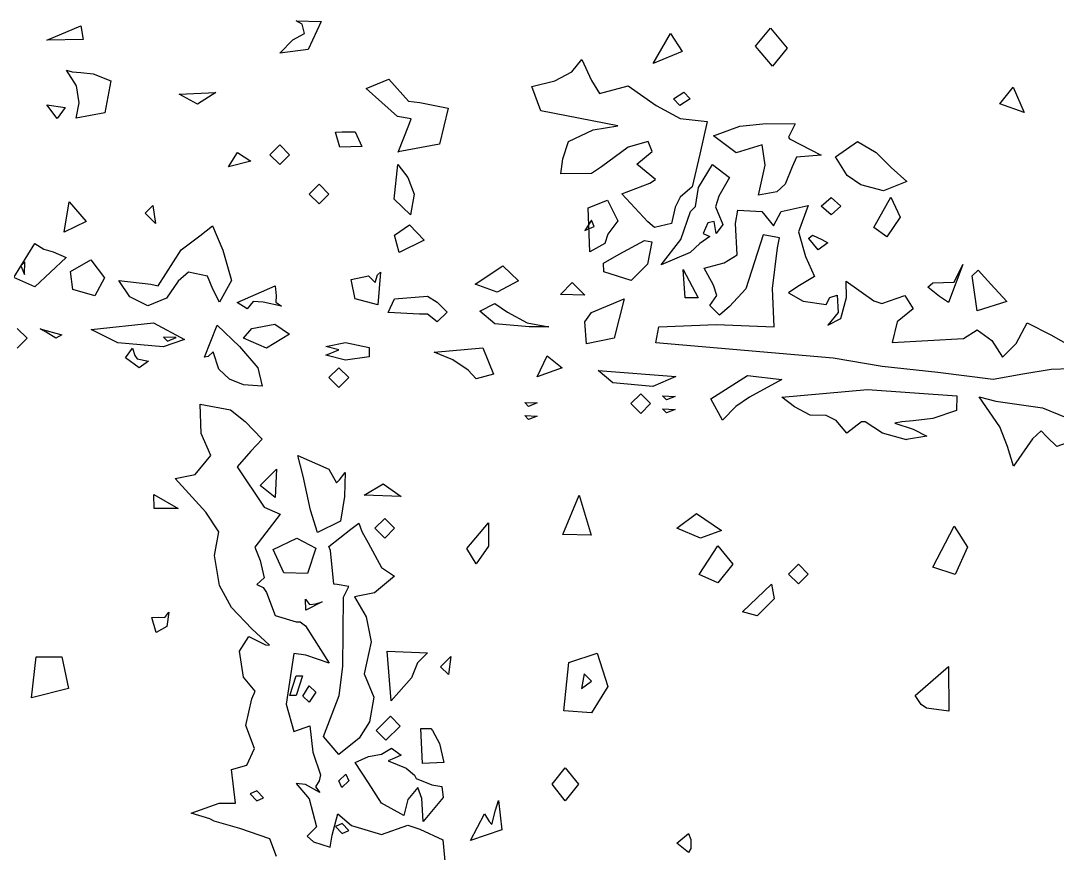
# Model space of a CAD drawing. Extents: x 0.2 to 67.3, y 0 to 43.3.
# Drawn here: x 36.41 to 41.59, y 24.58 to 28.74 of the extents above; entities that cross this region are included whole.
import ezdxf

# ---------------------------------------------------------------- set-up
doc = ezdxf.new("R2010")
doc.units = 0

msp = doc.modelspace()

# ---------------------------------------------------------------- linework, layer by layer
at = {"layer": 'Image'}
for p, q in [((36.542426, 28.642284), (36.713675, 28.714965)), ((36.713675, 28.714965), (36.724628, 28.646306)), ((37.818735, 28.723538), (37.78899, 28.739942)), ((37.78899, 28.739942), (37.913649, 28.735444)), ((37.831144, 28.675595), (37.818735, 28.723538)), ((37.913649, 28.735444), (37.849559, 28.596776)), ((40.085327, 28.613154), (40.159138, 28.703377)), ((40.159138, 28.703377), (40.243328, 28.602676)), ((36.724628, 28.646306), (36.542434, 28.642337)), ((37.771515, 28.644322), (37.831144, 28.675595)), ((39.573248, 28.52645), (39.660015, 28.676495)), ((39.660015, 28.676495), (39.718454, 28.586563)), ((36.542434, 28.642337), (36.542426, 28.642284)), ((37.849559, 28.596776), (37.70698, 28.577991)), ((37.706993, 28.577806), (37.771515, 28.644322)), ((40.169518, 28.51248), (40.085327, 28.613154)), ((40.085327, 28.613154), (40.085327, 28.613154)), ((40.243328, 28.602676), (40.169518, 28.51248)), ((37.70698, 28.577991), (37.706993, 28.577806)), ((39.166788, 28.484752), (39.215995, 28.545818)), ((39.215995, 28.545818), (39.265202, 28.440831)), ((39.718454, 28.586563), (39.573248, 28.52645)), ((36.690455, 28.414346), (36.641346, 28.492531)), ((36.641346, 28.492531), (36.670177, 28.484858)), ((39.573248, 28.52645), (39.573248, 28.52645)), ((36.670177, 28.484858), (36.712145, 28.481153)), ((36.712145, 28.481153), (36.773817, 28.47401)), ((36.773817, 28.47401), (36.862563, 28.439561)), ((36.862563, 28.439561), (36.83265, 28.279277)), ((38.139161, 28.401196), (38.251764, 28.447313)), ((38.251764, 28.447313), (38.349732, 28.338226)), ((38.966972, 28.41088), (39.081288, 28.440037)), ((39.081288, 28.440037), (39.166788, 28.484752)), ((39.265202, 28.440831), (39.304567, 28.375214)), ((36.704028, 28.329759), (36.690455, 28.414346)), ((38.29519, 28.26147), (38.139161, 28.401196)), ((39.010967, 28.288907), (38.966972, 28.41088)), ((39.304567, 28.375214), (39.448979, 28.414584)), ((39.448979, 28.414584), (39.588332, 28.316159)), ((41.305018, 28.324044), (41.373008, 28.408473)), ((41.373008, 28.408473), (41.426898, 28.280547)), ((37.204627, 28.372913), (37.387742, 28.380585)), ((37.204627, 28.372807), (37.204627, 28.372913)), ((37.295437, 28.322457), (37.204627, 28.372807)), ((37.387742, 28.380585), (37.295437, 28.322457)), ((38.349732, 28.338226), (38.406831, 28.330817)), ((39.675271, 28.3491), (39.726412, 28.381908)), ((39.706137, 28.316292), (39.675271, 28.3491)), ((39.675271, 28.3491), (39.675271, 28.3491)), ((39.757281, 28.3491), (39.706137, 28.316292)), ((39.726412, 28.381908), (39.757281, 28.3491)), ((36.542426, 28.319017), (36.635046, 28.305259)), ((36.542426, 28.318911), (36.542426, 28.319017)), ((36.594041, 28.250569), (36.542426, 28.318911)), ((36.635046, 28.305259), (36.594041, 28.250569)), ((36.689158, 28.252104), (36.704028, 28.329759)), ((38.406831, 28.330817), (38.54848, 28.303129)), ((38.54848, 28.303129), (38.505402, 28.12304)), ((39.396419, 28.215009), (39.010967, 28.288907)), ((39.588332, 28.316159), (39.708064, 28.250569)), ((41.426898, 28.280547), (41.305018, 28.324044)), ((41.305018, 28.324044), (41.305018, 28.324044)), ((36.83265, 28.279277), (36.689158, 28.252263)), ((36.689158, 28.252263), (36.689158, 28.252104)), ((38.363956, 28.249035), (38.29519, 28.26147)), ((38.352129, 28.217655), (38.363956, 28.249035)), ((39.708064, 28.250569), (39.84294, 28.236546)), ((39.84294, 28.236546), (39.805496, 28.07277)), ((37.986324, 28.182122), (38.018627, 28.184768)), ((38.007702, 28.108303), (37.986324, 28.182122)), ((38.018627, 28.184768), (38.051433, 28.184768)), ((38.051433, 28.184768), (38.084238, 28.184768)), ((38.084238, 28.184768), (38.116539, 28.110949)), ((38.299305, 28.083485), (38.352129, 28.217655)), ((39.150384, 28.135714), (39.273401, 28.194107)), ((39.273401, 28.194107), (39.396419, 28.215009)), ((39.875354, 28.164633), (40.005886, 28.212099)), ((40.005886, 28.212099), (40.138244, 28.226386)), ((40.138244, 28.226386), (40.282153, 28.223741)), ((40.282153, 28.223741), (40.24935, 28.158124)), ((39.121002, 28.048825), (39.150384, 28.135714)), ((39.548491, 28.135926), (39.447439, 28.107351)), ((39.568652, 28.086713), (39.548491, 28.135926)), ((39.987286, 28.07859), (39.875354, 28.164633)), ((40.24935, 28.158124), (40.254377, 28.149922)), ((40.254377, 28.149922), (40.413373, 28.068298)), ((40.484588, 28.059435), (40.5938, 28.135635)), ((40.5938, 28.135635), (40.688079, 28.08076)), ((37.451155, 28.008741), (37.49506, 28.080495)), ((37.49506, 28.080495), (37.562404, 28.03721)), ((37.657786, 28.069991), (37.706993, 28.119204)), ((37.706993, 28.119204), (37.7562, 28.069991)), ((38.116539, 28.110949), (38.007695, 28.108303)), ((38.007695, 28.108303), (38.007702, 28.108303)), ((38.505402, 28.12304), (38.299291, 28.083565)), ((38.299291, 28.083565), (38.299305, 28.083485)), ((39.447439, 28.107351), (39.314406, 28.009032)), ((39.490877, 28.022777), (39.568652, 28.086713)), ((40.11853, 28.118754), (39.987286, 28.07859)), ((40.133002, 28.017392), (40.11853, 28.118754)), ((40.688079, 28.08076), (40.76189, 28.006333)), ((37.562404, 28.03721), (37.451155, 28.008741)), ((37.706993, 28.020805), (37.657786, 28.069991)), ((37.657786, 28.069991), (37.657786, 28.069991)), ((37.7562, 28.069991), (37.706993, 28.020805)), ((39.111768, 27.975006), (39.121002, 28.048825)), ((39.805496, 28.07277), (39.767801, 27.909654)), ((40.289916, 28.058509), (40.267585, 28.009296)), ((40.413373, 28.068298), (40.289916, 28.058509)), ((40.541998, 27.965402), (40.484588, 28.059435)), ((37.451155, 28.008741), (37.451155, 28.008741)), ((38.278183, 27.847583), (38.297471, 28.020409)), ((38.297471, 28.020409), (38.346678, 27.956723)), ((39.265199, 27.975218), (39.111768, 27.975006)), ((39.314406, 28.009032), (39.265199, 27.975218)), ((39.585056, 27.945981), (39.490877, 28.022777)), ((39.800173, 27.905738), (39.869433, 28.02025)), ((39.869433, 28.02025), (39.954121, 27.956274)), ((40.099371, 27.86703), (40.133002, 28.017392)), ((40.267585, 28.009296), (40.233581, 27.921931)), ((40.76189, 28.006333), (40.840757, 27.936218)), ((37.854615, 27.872851), (37.903819, 27.922063)), ((37.903819, 27.922063), (37.953026, 27.872851)), ((38.346678, 27.956723), (38.379481, 27.872771)), ((39.417047, 27.875169), (39.555762, 27.927461)), ((39.555762, 27.927461), (39.585056, 27.945981)), ((39.954121, 27.956274), (39.900701, 27.8624)), ((40.233581, 27.921931), (40.191936, 27.885021)), ((40.610202, 27.918571), (40.541998, 27.965402)), ((40.840757, 27.936218), (40.725018, 27.889599)), ((37.903819, 27.823665), (37.854615, 27.872851)), ((37.854615, 27.872851), (37.854615, 27.872851)), ((37.953026, 27.872851), (37.903819, 27.823665)), ((38.379481, 27.872771), (38.360193, 27.768896)), ((39.481557, 27.804006), (39.417047, 27.875169)), ((39.767801, 27.909654), (39.707376, 27.857558)), ((39.784245, 27.810621), (39.800173, 27.905738)), ((40.191936, 27.885021), (40.099363, 27.86703)), ((40.725018, 27.889599), (40.610202, 27.918571)), ((40.610202, 27.918571), (40.610202, 27.918571)), ((36.629908, 27.682033), (36.654038, 27.834804)), ((36.654038, 27.834804), (36.739255, 27.736696)), ((38.360193, 27.768896), (38.27818, 27.847583)), ((38.27818, 27.847583), (38.278183, 27.847583)), ((39.248282, 27.803689), (39.34571, 27.843452)), ((39.34571, 27.843452), (39.396435, 27.739686)), ((39.707376, 27.857558), (39.68359, 27.808054)), ((39.900701, 27.8624), (39.884297, 27.809615)), ((40.099363, 27.86703), (40.099371, 27.86703)), ((40.413373, 27.812632), (40.46258, 27.856367)), ((40.46258, 27.856367), (40.511787, 27.812632)), ((40.67581, 27.70664), (40.761332, 27.856923)), ((40.761332, 27.856923), (40.80703, 27.758524)), ((37.034497, 27.777151), (37.073455, 27.816098)), ((37.034505, 27.777151), (37.034497, 27.777151)), ((37.086446, 27.725213), (37.034505, 27.777151)), ((37.073455, 27.816098), (37.086446, 27.725213)), ((39.257013, 27.584349), (39.248282, 27.803689)), ((39.545636, 27.734421), (39.481557, 27.804006)), ((39.68359, 27.808054), (39.665386, 27.725769)), ((39.710593, 27.646606), (39.758977, 27.78575)), ((39.758977, 27.78575), (39.784245, 27.810621)), ((39.884297, 27.809615), (39.921315, 27.721139)), ((39.983846, 27.726616), (39.996414, 27.792232)), ((39.996414, 27.792232), (40.11658, 27.785882)), ((40.11658, 27.785882), (40.174754, 27.714048)), ((40.174754, 27.714048), (40.213206, 27.785882)), ((40.213206, 27.785882), (40.347558, 27.816733)), ((40.347558, 27.816733), (40.299621, 27.684203)), ((40.46258, 27.768896), (40.413373, 27.812632)), ((40.413373, 27.812632), (40.413373, 27.812632)), ((40.511787, 27.812632), (40.46258, 27.768896)), ((36.739255, 27.736696), (36.629908, 27.682033)), ((37.307349, 27.66383), (37.370486, 27.714905)), ((37.370486, 27.714905), (37.422638, 27.592366)), ((38.281062, 27.667137), (38.354872, 27.719075)), ((38.354872, 27.719075), (38.428683, 27.643431)), ((39.264845, 27.741935), (39.232418, 27.691029)), ((39.27773, 27.711058), (39.264845, 27.741935)), ((39.396435, 27.739686), (39.346469, 27.672323)), ((39.545647, 27.734421), (39.545636, 27.734421)), ((39.579177, 27.705661), (39.545647, 27.734421)), ((39.665386, 27.725769), (39.579177, 27.705661)), ((39.845599, 27.729129), (39.822898, 27.675736)), ((39.877868, 27.735479), (39.845599, 27.729129)), ((39.887975, 27.676133), (39.877868, 27.735479)), ((39.921315, 27.721139), (39.887975, 27.676133)), ((39.993477, 27.569162), (39.983846, 27.726616)), ((40.80703, 27.758524), (40.741419, 27.660099)), ((36.629908, 27.682033), (36.629908, 27.682033)), ((37.21493, 27.594747), (37.307349, 27.66383)), ((38.30408, 27.581704), (38.281062, 27.667137)), ((39.232418, 27.691029), (39.277741, 27.711138)), ((39.277741, 27.711138), (39.27773, 27.711058)), ((39.346469, 27.672323), (39.331229, 27.626603)), ((39.822898, 27.675736), (39.855704, 27.661184)), ((40.122022, 27.669201), (40.036125, 27.398559)), ((40.204022, 27.654649), (40.122022, 27.669201)), ((40.299621, 27.684203), (40.333948, 27.561489)), ((40.350355, 27.65195), (40.369563, 27.66809)), ((40.369563, 27.66809), (40.416183, 27.645336)), ((40.741419, 27.660099), (40.67581, 27.70664)), ((40.67581, 27.70664), (40.67581, 27.70664)), ((36.378411, 27.455841), (36.48227, 27.62663)), ((36.48227, 27.62663), (36.527922, 27.596891)), ((38.428683, 27.643431), (38.304067, 27.581704)), ((39.331229, 27.626603), (39.257024, 27.584349)), ((39.403791, 27.573184), (39.529153, 27.640944)), ((39.529153, 27.640944), (39.566726, 27.634065)), ((39.566726, 27.634065), (39.544316, 27.522569)), ((39.612716, 27.519712), (39.710593, 27.646606)), ((39.806496, 27.626445), (39.757289, 27.581069)), ((39.855704, 27.661184), (39.806496, 27.626445)), ((40.194894, 27.604511), (40.204022, 27.654649)), ((40.35036, 27.651844), (40.350355, 27.65195)), ((40.396977, 27.59443), (40.35036, 27.651844)), ((40.446184, 27.629196), (40.396977, 27.59443)), ((40.416183, 27.645336), (40.446184, 27.629196)), ((36.527922, 27.596891), (36.575192, 27.584455)), ((36.575192, 27.584455), (36.640343, 27.55678)), ((37.098905, 27.414328), (37.21493, 27.594747)), ((37.422638, 27.592366), (37.466466, 27.440496)), ((38.304067, 27.581704), (38.30408, 27.581704)), ((39.257024, 27.584349), (39.257013, 27.584349)), ((39.324434, 27.528311), (39.403791, 27.573184)), ((39.757289, 27.581069), (39.612721, 27.519527)), ((39.927866, 27.529792), (39.993477, 27.569162)), ((40.169705, 27.401311), (40.194894, 27.604511)), ((40.333948, 27.561489), (40.379366, 27.461847)), ((36.433624, 27.53437), (36.413807, 27.514526)), ((36.413807, 27.514526), (36.431031, 27.471478)), ((36.431031, 27.471478), (36.433677, 27.534343)), ((36.433677, 27.534343), (36.433624, 27.53437)), ((36.640343, 27.55678), (36.483395, 27.409936)), ((36.660819, 27.486295), (36.763337, 27.544728)), ((36.763337, 27.544728), (36.831647, 27.454413)), ((38.683082, 27.422504), (38.822134, 27.514764)), ((38.822134, 27.514764), (38.899652, 27.439371)), ((39.326286, 27.484575), (39.324434, 27.528311)), ((39.544316, 27.522569), (39.463687, 27.440919)), ((39.612721, 27.519527), (39.612716, 27.519712)), ((39.828349, 27.502974), (39.927866, 27.529792)), ((41.120273, 27.520982), (41.04951, 27.331223)), ((41.102281, 27.484311), (41.120273, 27.520982)), ((36.483395, 27.409936), (36.378411, 27.455974)), ((36.673651, 27.396575), (36.660819, 27.486295)), ((37.25041, 27.483385), (37.19852, 27.437982)), ((37.345753, 27.463541), (37.25041, 27.483385)), ((37.372052, 27.397924), (37.345753, 27.463541)), ((38.063141, 27.446819), (38.149852, 27.463752)), ((38.149852, 27.463752), (38.184592, 27.430944)), ((38.184592, 27.430944), (38.195916, 27.468832)), ((38.195916, 27.468832), (38.210389, 27.483385)), ((38.210389, 27.483385), (38.196366, 27.31974)), ((39.463687, 27.440919), (39.326268, 27.484681)), ((39.326268, 27.484681), (39.326286, 27.484575)), ((39.732683, 27.354771), (39.723317, 27.495238)), ((39.723317, 27.495238), (39.798371, 27.35403)), ((39.874444, 27.417318), (39.828349, 27.502974)), ((40.379366, 27.461847), (40.296039, 27.411286)), ((41.077675, 27.433511), (41.102281, 27.484311)), ((41.167882, 27.463594), (41.197417, 27.492036)), ((41.192488, 27.289392), (41.167882, 27.463594)), ((41.197417, 27.492036), (41.261327, 27.422583)), ((36.831647, 27.454413), (36.78244, 27.364693)), ((36.958298, 27.358766), (36.903283, 27.44158)), ((36.903283, 27.44158), (37.063088, 27.42253)), ((37.063088, 27.42253), (37.098905, 27.414328)), ((37.19852, 27.437982), (37.141114, 27.352442)), ((37.466466, 27.440496), (37.405993, 27.332334)), ((37.493766, 27.331223), (37.684038, 27.415149)), ((37.684038, 27.415149), (37.689674, 27.363925)), ((38.084598, 27.348421), (38.063141, 27.446819)), ((38.794054, 27.382155), (38.683082, 27.422504)), ((38.683082, 27.422504), (38.683082, 27.422504)), ((38.899652, 27.439371), (38.794054, 27.382155)), ((39.109725, 27.371704), (39.168844, 27.430812)), ((39.168844, 27.430812), (39.232412, 27.367233)), ((39.890848, 27.365751), (39.874444, 27.417318)), ((40.296039, 27.411286), (40.249345, 27.378689)), ((40.539301, 27.355512), (40.537979, 27.437717)), ((40.537979, 27.437717), (40.675757, 27.338578)), ((40.946452, 27.407052), (40.971059, 27.429806)), ((41.003864, 27.36165), (40.946452, 27.407052)), ((40.971059, 27.429806), (41.077675, 27.433511)), ((41.261327, 27.422583), (41.340268, 27.336753)), ((36.78244, 27.364693), (36.673646, 27.396575)), ((36.673646, 27.396575), (36.673651, 27.396575)), ((36.958292, 27.358634), (36.958298, 27.358766)), ((37.048504, 27.31503), (36.958292, 27.358634)), ((37.141114, 27.352442), (37.048504, 27.31503)), ((37.405993, 27.332334), (37.372052, 27.397924)), ((37.689674, 27.363925), (37.687822, 27.33289)), ((38.280956, 27.348844), (38.445103, 27.363396)), ((38.445103, 27.363396), (38.494308, 27.332493)), ((39.232412, 27.367233), (39.109725, 27.37173)), ((39.109725, 27.37173), (39.109725, 27.371704)), ((39.732673, 27.35403), (39.732683, 27.354771)), ((39.798371, 27.35403), (39.732673, 27.35403)), ((39.855701, 27.316565), (39.890848, 27.365751)), ((40.036125, 27.398559), (39.954115, 27.311009)), ((40.177775, 27.209171), (40.169705, 27.401311)), ((40.249345, 27.378689), (40.323156, 27.337705)), ((40.437596, 27.32183), (40.456064, 27.355644)), ((40.456064, 27.355644), (40.492206, 27.367285)), ((40.492206, 27.367285), (40.498344, 27.28164)), ((40.511671, 27.250631), (40.539301, 27.355512)), ((40.715122, 27.326143), (40.831094, 27.365486)), ((40.831094, 27.365486), (40.872586, 27.299896)), ((41.003862, 27.361623), (41.003864, 27.36165)), ((41.04951, 27.331223), (41.003862, 27.361623)), ((37.493729, 27.331117), (37.493766, 27.331223)), ((37.54487, 27.299473), (37.493729, 27.331117)), ((37.573718, 27.335536), (37.54487, 27.299473)), ((37.623798, 27.33289), (37.573718, 27.335536)), ((37.715235, 27.313311), (37.623798, 27.33289)), ((37.687822, 27.33289), (37.715235, 27.313311)), ((38.196366, 27.31974), (38.084582, 27.348632)), ((38.084582, 27.348632), (38.084598, 27.348421)), ((38.248275, 27.281375), (38.280956, 27.348844)), ((38.494308, 27.332493), (38.543515, 27.28328)), ((38.707538, 27.287778), (38.781348, 27.326513)), ((38.781348, 27.326513), (38.845666, 27.283227)), ((39.265218, 27.281137), (39.428487, 27.349426)), ((39.428487, 27.349426), (39.378004, 27.153106)), ((39.904908, 27.267352), (39.855701, 27.316565)), ((39.954115, 27.311009), (39.904908, 27.267352)), ((40.323156, 27.337705), (40.437596, 27.32183)), ((40.675757, 27.338578), (40.715122, 27.326143)), ((40.872586, 27.299896), (40.792931, 27.23428)), ((41.340268, 27.336753), (41.192485, 27.289392)), ((38.405736, 27.273438), (38.248275, 27.281375)), ((38.248275, 27.281375), (38.248275, 27.281375)), ((38.445103, 27.273438), (38.405736, 27.273438)), ((38.494308, 27.234068), (38.445103, 27.273438)), ((38.543515, 27.28328), (38.494308, 27.234068)), ((38.781348, 27.224358), (38.707538, 27.287778)), ((38.845666, 27.283227), (38.94408, 27.230126)), ((39.232412, 27.234147), (39.265218, 27.281137)), ((40.498344, 27.28164), (40.446176, 27.217426)), ((40.446176, 27.217426), (40.511671, 27.250631)), ((41.192485, 27.289392), (41.192488, 27.289392)), ((36.394812, 27.201551), (36.444017, 27.152338)), ((36.538994, 27.183003), (36.509628, 27.199672)), ((36.509628, 27.199672), (36.617546, 27.168795)), ((36.763861, 27.196418), (37.075508, 27.228618)), ((36.898444, 27.129372), (36.763861, 27.196418)), ((37.075508, 27.228618), (37.231243, 27.14663)), ((37.331476, 27.058517), (37.394571, 27.217823)), ((37.394571, 27.217823), (37.505482, 27.111222)), ((37.526572, 27.152127), (37.567577, 27.201789)), ((37.567577, 27.201789), (37.682395, 27.221897)), ((37.682395, 27.221897), (37.756206, 27.172235)), ((38.781348, 27.224173), (38.781348, 27.224358)), ((38.953571, 27.209885), (38.781348, 27.224173)), ((38.94408, 27.230126), (39.051985, 27.209753)), ((39.051985, 27.209753), (38.953571, 27.209885)), ((39.240614, 27.124663), (39.232412, 27.234147)), ((39.586908, 27.129187), (39.600793, 27.209224)), ((39.600793, 27.209224), (39.887554, 27.221871)), ((39.887554, 27.221871), (40.177775, 27.209171)), ((40.792931, 27.23428), (40.767002, 27.131489)), ((41.387232, 27.126488), (41.442608, 27.229716)), ((41.442608, 27.229716), (41.5611, 27.169272)), ((36.444017, 27.152338), (36.394812, 27.103152)), ((36.587172, 27.152127), (36.538994, 27.183003)), ((36.617546, 27.168795), (36.587172, 27.152127)), ((36.587172, 27.152127), (36.587172, 27.152127)), ((37.231243, 27.14663), (37.124715, 27.110164)), ((37.189641, 27.155566), (37.126765, 27.158212)), ((37.126765, 27.158212), (37.146583, 27.138368)), ((37.146583, 27.138368), (37.189638, 27.155566)), ((37.189638, 27.155566), (37.189641, 27.155566)), ((37.526572, 27.151994), (37.526572, 27.152127)), ((37.641387, 27.102808), (37.526572, 27.151994)), ((37.756206, 27.172235), (37.641387, 27.102808)), ((39.378004, 27.153106), (39.240614, 27.124663)), ((40.767002, 27.131489), (41.124001, 27.151597)), ((41.124001, 27.151597), (41.19243, 27.194883)), ((41.19243, 27.194883), (41.266241, 27.141755)), ((41.5611, 27.169272), (41.724853, 27.074895)), ((37.124715, 27.110164), (36.898444, 27.129478)), ((36.898444, 27.129478), (36.898444, 27.129372)), ((36.936088, 27.05394), (36.970831, 27.103152)), ((36.970831, 27.103152), (36.982155, 27.065264)), ((37.505482, 27.111222), (37.596922, 27.004595)), ((37.93663, 27.11109), (38.035044, 27.131463)), ((38.002239, 27.094156), (37.93663, 27.11109)), ((37.93663, 27.068227), (38.002239, 27.094156)), ((38.035044, 27.131463), (38.154348, 27.106327)), ((38.154348, 27.106327), (38.154348, 27.06021)), ((38.477906, 27.083018), (38.721804, 27.10392)), ((38.721804, 27.10392), (38.775832, 26.971893)), ((39.240614, 27.124663), (39.240614, 27.124663)), ((40.471925, 27.05312), (39.586908, 27.129187)), ((41.266241, 27.141755), (41.318131, 27.057459)), ((41.318131, 27.057459), (41.387232, 27.126488)), ((36.936078, 27.053887), (36.936088, 27.05394)), ((37.003623, 27.004674), (36.936078, 27.053887)), ((36.982155, 27.065264), (36.994352, 27.049389)), ((36.994352, 27.049389), (37.050566, 27.038012)), ((37.349256, 27.061692), (37.331476, 27.058517)), ((37.373624, 27.084182), (37.349256, 27.061692)), ((37.40295, 26.997372), (37.373624, 27.084182)), ((37.93663, 27.068148), (37.93663, 27.068227)), ((38.035044, 27.042219), (37.93663, 27.068148)), ((38.154348, 27.06021), (38.035044, 27.042219)), ((38.571582, 27.043833), (38.477906, 27.083018)), ((38.648319, 26.992821), (38.571582, 27.043833)), ((38.99298, 26.959854), (39.043786, 27.064417)), ((39.043786, 27.064417), (39.117596, 27.005177)), ((40.717961, 27.010654), (40.471925, 27.05312)), ((37.050566, 27.038012), (37.003623, 27.004674)), ((37.455782, 26.947207), (37.40295, 26.997372)), ((37.596922, 27.004595), (37.618432, 26.912732)), ((37.953032, 26.955462), (38.002239, 27.004674)), ((38.002239, 27.004674), (38.051446, 26.955462)), ((38.648319, 26.992768), (38.648319, 26.992821)), ((38.688546, 26.949932), (38.648319, 26.992768)), ((39.117596, 27.005177), (38.99298, 26.959854)), ((39.371832, 26.929533), (39.298021, 26.991101)), ((39.298021, 26.991101), (39.685881, 26.961389)), ((40.995657, 26.981338), (40.717961, 27.010654)), ((41.562928, 26.996631), (41.42076, 26.972025)), ((41.656334, 26.999277), (41.562928, 26.996631)), ((37.526572, 26.919585), (37.455782, 26.947207)), ((38.002239, 26.90625), (37.953032, 26.955462)), ((37.953032, 26.955462), (37.953032, 26.955462)), ((38.051446, 26.955462), (38.002239, 26.90625)), ((38.775832, 26.971893), (38.688546, 26.949932)), ((38.99298, 26.959854), (38.99298, 26.959854)), ((39.685881, 26.961389), (39.571065, 26.910853)), ((39.861823, 26.849973), (40.044327, 26.966495)), ((40.044327, 26.966495), (40.216553, 26.945858)), ((40.216553, 26.945858), (40.054104, 26.857619)), ((41.272858, 26.945672), (40.995657, 26.981338)), ((41.42076, 26.972025), (41.2728, 26.945831)), ((41.2728, 26.945831), (41.272858, 26.945672)), ((37.526579, 26.919611), (37.526572, 26.919585)), ((37.618432, 26.912732), (37.526579, 26.919611)), ((39.571065, 26.910853), (39.371832, 26.929639)), ((39.371832, 26.929639), (39.371832, 26.929533)), ((40.216547, 26.858201), (40.643751, 26.895719)), ((40.643751, 26.895719), (41.090666, 26.864763)), ((39.462044, 26.825631), (39.511251, 26.874844)), ((39.511251, 26.874844), (39.560458, 26.825631)), ((39.619918, 26.864498), (39.682791, 26.861853)), ((39.639735, 26.844655), (39.619918, 26.864498)), ((39.619918, 26.864498), (39.619918, 26.864498)), ((39.682791, 26.861853), (39.639735, 26.844655)), ((39.861823, 26.84992), (39.861823, 26.849973)), ((39.91923, 26.743293), (39.861823, 26.84992)), ((40.054104, 26.857619), (39.986918, 26.811106)), ((40.27942, 26.809412), (40.216547, 26.858201)), ((41.090666, 26.864763), (41.089608, 26.790759)), ((41.306177, 26.710194), (41.202799, 26.859127)), ((41.202799, 26.859127), (41.286381, 26.838225)), ((41.286381, 26.838225), (41.519076, 26.805179)), ((37.313468, 26.67675), (37.308732, 26.823435)), ((37.308732, 26.823435), (37.461095, 26.794887)), ((37.461095, 26.794887), (37.534906, 26.73644)), ((38.93102, 26.831637), (38.993896, 26.828991)), ((38.950838, 26.811793), (38.93102, 26.831637)), ((38.93102, 26.831637), (38.93102, 26.831637)), ((38.993896, 26.828991), (38.950838, 26.811793)), ((39.511251, 26.776419), (39.462044, 26.825631)), ((39.462044, 26.825631), (39.462044, 26.825631)), ((39.560458, 26.825631), (39.511251, 26.776419)), ((39.619918, 26.798829), (39.682791, 26.796183)), ((39.639735, 26.778985), (39.619918, 26.798829)), ((39.619918, 26.798829), (39.619918, 26.798829)), ((39.682791, 26.796183), (39.639735, 26.778985)), ((39.986918, 26.811106), (39.91923, 26.743293)), ((40.357149, 26.768402), (40.27942, 26.809412)), ((41.089608, 26.790759), (40.970738, 26.75086)), ((41.519076, 26.805179), (41.681308, 26.73726)), ((37.534906, 26.73644), (37.619797, 26.647567)), ((38.93102, 26.765756), (38.993896, 26.76311)), ((38.950838, 26.745912), (38.93102, 26.765756)), ((38.93102, 26.765756), (38.93102, 26.765756)), ((38.993896, 26.76311), (38.950838, 26.745912)), ((40.43831, 26.765756), (40.357149, 26.768402)), ((40.487975, 26.74115), (40.43831, 26.765756)), ((40.540767, 26.677491), (40.487975, 26.74115)), ((40.614009, 26.734906), (40.540767, 26.677491)), ((40.632821, 26.734906), (40.614009, 26.734906)), ((40.719228, 26.676988), (40.632821, 26.734906)), ((40.815293, 26.733662), (40.781453, 26.728106)), ((40.872702, 26.739218), (40.815293, 26.733662)), ((40.970738, 26.75086), (40.872702, 26.739218)), ((40.781453, 26.728106), (40.872083, 26.698287)), ((40.872083, 26.698287), (40.941192, 26.662516)), ((41.34339, 26.611795), (41.306177, 26.710194)), ((41.511702, 26.688895), (41.469377, 26.649551)), ((41.53996, 26.659182), (41.511702, 26.688895)), ((37.362676, 26.566499), (37.313468, 26.67675)), ((37.619797, 26.647567), (37.562391, 26.58711)), ((40.839839, 26.644736), (40.719228, 26.676988)), ((40.839897, 26.645318), (40.839839, 26.644736)), ((40.941192, 26.662516), (40.839897, 26.645318)), ((41.469377, 26.649551), (41.373508, 26.513238)), ((41.590839, 26.611663), (41.53996, 26.659182)), ((41.660406, 26.636269), (41.590839, 26.611663)), ((37.562391, 26.58711), (37.493898, 26.509216)), ((41.343393, 26.611663), (41.34339, 26.611795)), ((41.373508, 26.513238), (41.343393, 26.611663)), ((37.28451, 26.471169), (37.362676, 26.566499)), ((37.823238, 26.462465), (37.797415, 26.566472)), ((37.797415, 26.566472), (37.953024, 26.497654)), ((37.185106, 26.451855), (37.28451, 26.471169)), ((37.493898, 26.509216), (37.629854, 26.307631)), ((37.608391, 26.415422), (37.689989, 26.497019)), ((37.689989, 26.497019), (37.684829, 26.355917)), ((37.953024, 26.497654), (37.990896, 26.42918)), ((38.005369, 26.443732), (38.033105, 26.481594)), ((38.033105, 26.481594), (38.030988, 26.361209)), ((37.337162, 26.28321), (37.185106, 26.451855)), ((37.861415, 26.292311), (37.823238, 26.462465)), ((37.990896, 26.42918), (38.005369, 26.443732)), ((38.128374, 26.367029), (38.223671, 26.424497)), ((38.223671, 26.424497), (38.313881, 26.361791)), ((37.078627, 26.301386), (37.078363, 26.371051)), ((37.078363, 26.371051), (37.198647, 26.301016)), ((37.608399, 26.415422), (37.608391, 26.415422)), ((37.684829, 26.355917), (37.608399, 26.415422)), ((38.313881, 26.361791), (38.128374, 26.367082)), ((38.128374, 26.367082), (38.128374, 26.367029)), ((39.121351, 26.171106), (39.203374, 26.367003)), ((39.203374, 26.367003), (39.263726, 26.168354)), ((38.030988, 26.361209), (38.010219, 26.23741)), ((37.078749, 26.301016), (37.078627, 26.301386)), ((37.198647, 26.301016), (37.078749, 26.301016)), ((37.402958, 26.184785), (37.337162, 26.28321)), ((37.709054, 26.273499), (37.58306, 26.1084)), ((37.629854, 26.307631), (37.709054, 26.273499)), ((37.89548, 26.180604), (37.861415, 26.292311)), ((39.691675, 26.202565), (39.789344, 26.276704)), ((39.789344, 26.276704), (39.913891, 26.190923)), ((38.010219, 26.23741), (37.89544, 26.180684)), ((38.062516, 26.198225), (38.101587, 26.227065)), ((38.101587, 26.227065), (38.117198, 26.186055)), ((38.182663, 26.202565), (38.23187, 26.251777)), ((38.23187, 26.251777), (38.281078, 26.202565)), ((38.641937, 26.100356), (38.750816, 26.228785)), ((38.750816, 26.228785), (38.750022, 26.112395)), ((40.97026, 26.007064), (41.077998, 26.213333)), ((41.077998, 26.213333), (41.144567, 26.107209)), ((37.380972, 26.065828), (37.402958, 26.184785)), ((37.89544, 26.180684), (37.89548, 26.180604)), ((37.953056, 26.110596), (38.062516, 26.198225)), ((38.117198, 26.186055), (38.148162, 26.128667)), ((38.23187, 26.153379), (38.182663, 26.202565)), ((38.182663, 26.202565), (38.182663, 26.202565)), ((38.281078, 26.202565), (38.23187, 26.153379)), ((39.121351, 26.171), (39.121351, 26.171106)), ((39.263726, 26.168354), (39.121351, 26.171)), ((39.691675, 26.202485), (39.691675, 26.202565)), ((39.809227, 26.152267), (39.691675, 26.202485)), ((39.913891, 26.190923), (39.809227, 26.152267)), ((37.58306, 26.1084), (37.609095, 26.041116)), ((37.674796, 26.096169), (37.792528, 26.153273)), ((37.792528, 26.153273), (37.886538, 26.103432)), ((37.961258, 26.090223), (37.953056, 26.110596)), ((38.148162, 26.128667), (38.215485, 26.005636)), ((38.750022, 26.112395), (38.688086, 26.0241)), ((39.802845, 25.970578), (39.896566, 26.114617)), ((39.896566, 26.114617), (39.970525, 26.022093)), ((37.406636, 25.915889), (37.380972, 26.065828)), ((37.728178, 25.97878), (37.674796, 26.096169)), ((37.886538, 26.103432), (37.845002, 25.976558)), ((37.977662, 25.923535), (37.961258, 26.090223)), ((38.642046, 26.100489), (38.641937, 26.100356)), ((38.688086, 26.0241), (38.642046, 26.100489)), ((41.144567, 26.107209), (41.08157, 25.97169)), ((37.609095, 26.041116), (37.628912, 25.955047)), ((38.215485, 26.005636), (38.281093, 25.962747)), ((39.970525, 26.022093), (39.896566, 25.929594)), ((40.249363, 25.973224), (40.298571, 26.022437)), ((40.298571, 26.022437), (40.347778, 25.973224)), ((41.08157, 25.97169), (40.97026, 26.007064)), ((40.97026, 26.007064), (40.97026, 26.007064)), ((37.628912, 25.955047), (37.592334, 25.920308)), ((37.845002, 25.976558), (37.728178, 25.979204)), ((37.728178, 25.979204), (37.728178, 25.97878)), ((38.281093, 25.962747), (38.180589, 25.878927)), ((39.896566, 25.929594), (39.802845, 25.970578)), ((39.802845, 25.970578), (39.802845, 25.970578)), ((40.298571, 25.924038), (40.249363, 25.973224)), ((40.249363, 25.973224), (40.249363, 25.973224)), ((40.347778, 25.973224), (40.298571, 25.924038)), ((37.466159, 25.805478), (37.406636, 25.915889)), ((37.592334, 25.920308), (37.624764, 25.905755)), ((37.624764, 25.905755), (37.640056, 25.881149)), ((37.994066, 25.92089), (37.977662, 25.923535)), ((38.051475, 25.9111), (37.994066, 25.92089)), ((38.024935, 25.857892), (38.051475, 25.9111)), ((40.019732, 25.783889), (40.164017, 25.922477)), ((40.164017, 25.922477), (40.177828, 25.848658)), ((37.640056, 25.881149), (37.684263, 25.765791)), ((38.022554, 25.511103), (38.024935, 25.857892)), ((38.180589, 25.878927), (38.080084, 25.858818)), ((38.080084, 25.858818), (38.139274, 25.758621)), ((40.177828, 25.848658), (40.093537, 25.764362)), ((37.568111, 25.699381), (37.466159, 25.805478)), ((37.837205, 25.792884), (37.834824, 25.848103)), ((37.834824, 25.848103), (37.855012, 25.821327)), ((37.919615, 25.834027), (37.837089, 25.792726)), ((37.855012, 25.821327), (37.887315, 25.823973)), ((37.887315, 25.823973), (37.919615, 25.834027)), ((37.067824, 25.75579), (37.100127, 25.758436)), ((37.090102, 25.681072), (37.067824, 25.75579)), ((37.100127, 25.758436), (37.13243, 25.75579)), ((37.13243, 25.75579), (37.152353, 25.782857)), ((37.152353, 25.782857), (37.142326, 25.710864)), ((37.684263, 25.765791), (37.788585, 25.734914)), ((37.837089, 25.792726), (37.837205, 25.792884)), ((38.139274, 25.758621), (38.163087, 25.635193)), ((40.093537, 25.764362), (40.019727, 25.783941)), ((40.019727, 25.783941), (40.019732, 25.783889)), ((37.142326, 25.710864), (37.090113, 25.681072)), ((37.655333, 25.617122), (37.568111, 25.699381)), ((37.788585, 25.734914), (37.808667, 25.734914)), ((37.808667, 25.734914), (37.836202, 25.713748)), ((37.836202, 25.713748), (37.95318, 25.527455)), ((37.090113, 25.681072), (37.090102, 25.681072)), ((37.506037, 25.586959), (37.552958, 25.660778)), ((37.552958, 25.660778), (37.636204, 25.619768)), ((37.636204, 25.619768), (37.655333, 25.617122)), ((38.163087, 25.635193), (38.12863, 25.473691)), ((36.466028, 25.354894), (36.489205, 25.559205)), ((36.489205, 25.559205), (36.617776, 25.558765)), ((36.617776, 25.558765), (36.651318, 25.401778)), ((37.526251, 25.458134), (37.506037, 25.586959)), ((37.77705, 25.575953), (37.738939, 25.322588)), ((37.836668, 25.567751), (37.77705, 25.575953)), ((37.95318, 25.527455), (37.836668, 25.567751)), ((38.264406, 25.338754), (38.243769, 25.587356)), ((38.243769, 25.587356), (38.445238, 25.579154)), ((38.445238, 25.579154), (38.395404, 25.529942)), ((38.510717, 25.509939), (38.56266, 25.561877)), ((38.56266, 25.561877), (38.549669, 25.470993)), ((39.152024, 25.531397), (39.292429, 25.577944)), ((39.292429, 25.577944), (39.347376, 25.411488)), ((38.004588, 25.365821), (38.022554, 25.511103)), ((38.395404, 25.529942), (38.36471, 25.453715)), ((38.549669, 25.470993), (38.510712, 25.509939)), ((38.510712, 25.509939), (38.510717, 25.509939)), ((39.125936, 25.289489), (39.152024, 25.531397)), ((40.881873, 25.365318), (41.048478, 25.510998)), ((41.048478, 25.510998), (41.050595, 25.287584)), ((37.584108, 25.387808), (37.526251, 25.458134)), ((37.757349, 25.365742), (37.789149, 25.46414)), ((37.789149, 25.46414), (37.820949, 25.46414)), ((37.820949, 25.46414), (37.789149, 25.365742)), ((38.12863, 25.473691), (38.176456, 25.357751)), ((38.36471, 25.453715), (38.264401, 25.338754)), ((39.228851, 25.473797), (39.214378, 25.401645)), ((39.214378, 25.401645), (39.265353, 25.438158)), ((39.265358, 25.438158), (39.228851, 25.473797)), ((39.265353, 25.438158), (39.265358, 25.438158)), ((36.651318, 25.401778), (36.466025, 25.354894)), ((37.567704, 25.348782), (37.584108, 25.387808)), ((37.821952, 25.363096), (37.85476, 25.41424)), ((37.85476, 25.41424), (37.887563, 25.383363)), ((37.887563, 25.383363), (37.85476, 25.332219)), ((39.347376, 25.411488), (39.265366, 25.278879)), ((36.466025, 25.354894), (36.466028, 25.354894)), ((37.537634, 25.215458), (37.567704, 25.348782)), ((37.789149, 25.365742), (37.757349, 25.365742)), ((37.757349, 25.365742), (37.757349, 25.365742)), ((37.85476, 25.332219), (37.821952, 25.363096)), ((37.821952, 25.363096), (37.821952, 25.363096)), ((37.925015, 25.160796), (38.004588, 25.365821)), ((38.176456, 25.357751), (38.155395, 25.23472)), ((38.264401, 25.338754), (38.264406, 25.338754)), ((40.912411, 25.32108), (40.881873, 25.365318)), ((37.738939, 25.322588), (37.777764, 25.18646)), ((39.125944, 25.289462), (39.125936, 25.289489)), ((39.265366, 25.278879), (39.125944, 25.289462)), ((40.938393, 25.302295), (40.912411, 25.32108)), ((40.938462, 25.3024), (40.938393, 25.302295)), ((41.050595, 25.287584), (40.938462, 25.3024)), ((38.155395, 25.23472), (38.103585, 25.152726)), ((38.188405, 25.190429), (38.259972, 25.261999)), ((38.259972, 25.261999), (38.308425, 25.213527)), ((37.581375, 25.100259), (37.537634, 25.215458)), ((37.777764, 25.18646), (37.857542, 25.214443)), ((37.857542, 25.214443), (37.87263, 25.082982)), ((38.236858, 25.141957), (38.188405, 25.190429)), ((38.188405, 25.190429), (38.188405, 25.190429)), ((38.308425, 25.213527), (38.236858, 25.141957)), ((38.42064, 25.026705), (38.412438, 25.201806)), ((38.412438, 25.201806), (38.461645, 25.201806)), ((38.461645, 25.201806), (38.469847, 25.190429)), ((38.469847, 25.190429), (38.505473, 25.126267)), ((38.001982, 25.070705), (37.924875, 25.160928)), ((37.924875, 25.160928), (37.925015, 25.160796)), ((38.103585, 25.152726), (38.001982, 25.070705)), ((38.505473, 25.126267), (38.526159, 25.030865)), ((37.541632, 25.017101), (37.581375, 25.100259)), ((37.87263, 25.082982), (37.910688, 24.969608)), ((38.149987, 25.060333), (38.215596, 25.072769)), ((38.215596, 25.072769), (38.264803, 25.102508)), ((38.264803, 25.102508), (38.314008, 25.067768)), ((38.084379, 25.031758), (38.149987, 25.060333)), ((38.149987, 24.929815), (38.084379, 25.031758)), ((38.281205, 25.053216), (38.248402, 25.038664)), ((38.248402, 25.038664), (38.338611, 25.003422)), ((38.314008, 25.067768), (38.281205, 25.053216)), ((38.526159, 25.030865), (38.42064, 25.026705)), ((38.42064, 25.026705), (38.42064, 25.026705)), ((37.465088, 24.995669), (37.541632, 25.017101)), ((37.485699, 24.828479), (37.465088, 24.995669)), ((37.910688, 24.969608), (37.903967, 24.939128)), ((38.002379, 24.939234), (38.037119, 24.972042)), ((38.037119, 24.972042), (38.051592, 24.939234)), ((38.338611, 25.003422), (38.379619, 24.967544)), ((39.06853, 24.922089), (39.134138, 25.004083)), ((39.134138, 25.004083), (39.199747, 24.922089)), ((37.835668, 24.920845), (37.789144, 24.925872)), ((37.789144, 24.925872), (37.854755, 24.850149)), ((37.906746, 24.881766), (37.835668, 24.920845)), ((37.903967, 24.939128), (37.884838, 24.908621)), ((38.016852, 24.906425), (38.002379, 24.939234)), ((38.002379, 24.939234), (38.002379, 24.939234)), ((38.051592, 24.939234), (38.016852, 24.906425)), ((38.215596, 24.827633), (38.149987, 24.929815)), ((38.379619, 24.967544), (38.389064, 24.95114)), ((38.389064, 24.95114), (38.467442, 24.918676)), ((38.467442, 24.918676), (38.516403, 24.911003)), ((39.134138, 24.840068), (39.06853, 24.922089)), ((39.06853, 24.922089), (39.06853, 24.922089)), ((39.199747, 24.922089), (39.134138, 24.840068)), ((37.59232, 24.889386), (37.559517, 24.874834)), ((37.559517, 24.874834), (37.59232, 24.840094)), ((37.625126, 24.854647), (37.59232, 24.889386)), ((37.884838, 24.908621), (37.906746, 24.881766)), ((38.397645, 24.905817), (38.346811, 24.845677)), ((38.417568, 24.850546), (38.397645, 24.905817)), ((38.516403, 24.911003), (38.523811, 24.85634)), ((37.264267, 24.777547), (37.403686, 24.828479)), ((37.403686, 24.828479), (37.485699, 24.828479)), ((37.59232, 24.840094), (37.625126, 24.854647)), ((37.625126, 24.854647), (37.625126, 24.854647)), ((37.854755, 24.850149), (37.891069, 24.709443)), ((38.327205, 24.765932), (38.215596, 24.827633)), ((38.346811, 24.845677), (38.327205, 24.765932)), ((38.423309, 24.736563), (38.417568, 24.850546)), ((38.523811, 24.85634), (38.423296, 24.736299)), ((38.784772, 24.792073), (38.800674, 24.840227)), ((38.800674, 24.840227), (38.816072, 24.693939)), ((37.358064, 24.750057), (37.264267, 24.777547)), ((37.968944, 24.668512), (37.997548, 24.775113)), ((37.997548, 24.775113), (38.065649, 24.716825)), ((38.660302, 24.64044), (38.729527, 24.77461)), ((38.729527, 24.77461), (38.753763, 24.736748)), ((38.766807, 24.721403), (38.784772, 24.792073)), ((37.378966, 24.737357), (37.358064, 24.750057)), ((37.508244, 24.700633), (37.378966, 24.737357)), ((37.891069, 24.709443), (37.843531, 24.661898)), ((38.018781, 24.725371), (37.985978, 24.710819)), ((37.985978, 24.710819), (38.018781, 24.676079)), ((38.051586, 24.690632), (38.018781, 24.725371)), ((38.065649, 24.716825), (38.21548, 24.671079)), ((38.21548, 24.671079), (38.346813, 24.718042)), ((38.346813, 24.718042), (38.406802, 24.698199)), ((38.423296, 24.736299), (38.423309, 24.736563)), ((38.753763, 24.736748), (38.766807, 24.721403)), ((37.657916, 24.649542), (37.508244, 24.700633)), ((37.843531, 24.661898), (37.876136, 24.633879)), ((37.958466, 24.607685), (37.968944, 24.668512)), ((38.018781, 24.676079), (38.051586, 24.690632)), ((38.051586, 24.690632), (38.051586, 24.690632)), ((38.406802, 24.698199), (38.521621, 24.643906)), ((38.816072, 24.693939), (38.660326, 24.64044)), ((39.691816, 24.626946), (39.749227, 24.675656)), ((39.749227, 24.675656), (39.761927, 24.646817)), ((37.690719, 24.56133), (37.657916, 24.649542)), ((37.876136, 24.633879), (37.958466, 24.607685)), ((38.521621, 24.643906), (38.535432, 24.503518)), ((38.660326, 24.64044), (38.660302, 24.64044)), ((39.749227, 24.580327), (39.691816, 24.626946)), ((39.691816, 24.626946), (39.691816, 24.626946)), ((39.761927, 24.646817), (39.761927, 24.6007)), ((39.761927, 24.6007), (39.749227, 24.580327))]:
    msp.add_line(p, q, dxfattribs=at)

doc.saveas('drawing.dxf')
